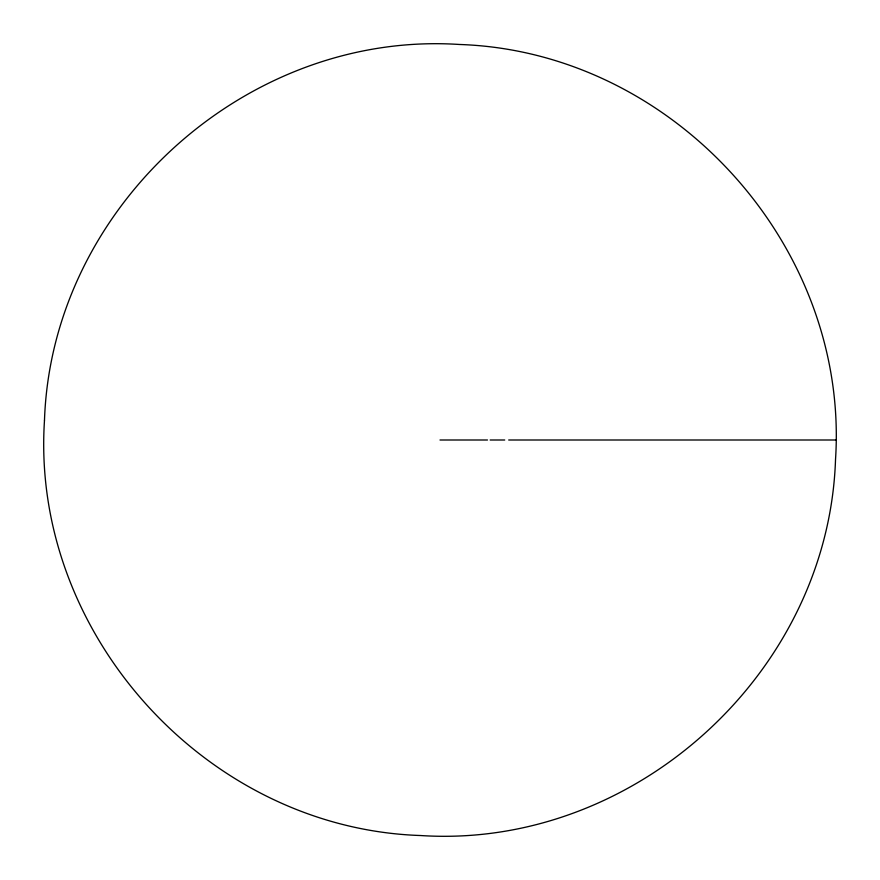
<?xml version="1.0" encoding="UTF-8"?>
<svg xmlns="http://www.w3.org/2000/svg" width="880" height="880" viewBox="0 0 880 880"><rect width="100%" height="100%" fill="white"/><g stroke="black" fill="none" stroke-linecap="round" stroke-linejoin="round"><path stroke-width="1.32" d="M440 440L487.487 440M490.16 440L504.735 440M508.695 440L835.912 440M44.473 420.574C30.481 633.875 206.943 828.487 420.574 835.527C633.875 849.519 828.487 673.057 835.527 459.426C849.519 246.125 673.057 51.513 459.426 44.473C246.125 30.481 51.513 206.943 44.473 420.574"/></g></svg>
